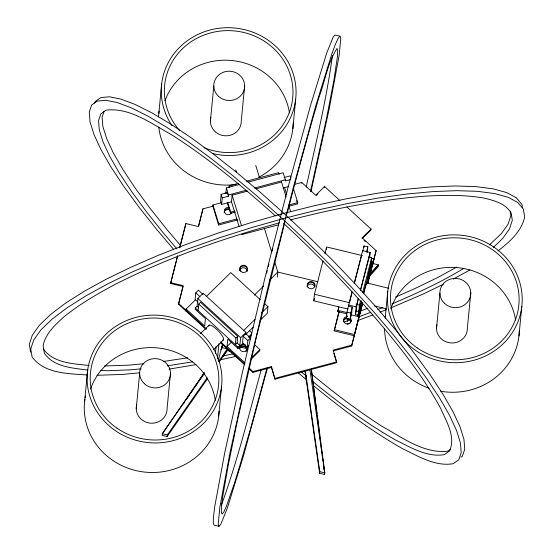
<?xml version="1.0" encoding="UTF-8"?>
<svg xmlns="http://www.w3.org/2000/svg" width="554" height="554" viewBox="0 0 554 554"><rect width="100%" height="100%" fill="white"/><g stroke="black" fill="none" stroke-linecap="round" stroke-linejoin="round"><path stroke-width="0.83" d="M84.665 401.02L87.511 371.443M158.811 113.605L161.664 84.035M136.242 408.769L139.643 373.444M205.832 329.27L178.492 304.222L183.062 286.494L170.57 283.482L177.515 256.024M170.507 373.091L167.107 408.416A15.443 14.626 5.5 0 1 150.002 423.124A15.443 14.626 5.5 0 1 136.679 404.974M212.923 206.192L202.965 208.851L198.387 226.579L185.895 223.567L179.801 247.693M178.492 304.222L183.145 285.67L170.646 282.658M204.35 372.413L162.329 433.713L162.17 435.354L167.169 436.559L167.322 434.918L207.175 377.807M186.012 310.219L186.13 308.987L195.61 299.672M210.388 121.361L213.796 86.036M202.965 208.851L198.727 225.79M203.069 294.472L198.422 290.213L195.756 292.831L195.126 299.402L198.027 302.068M248.794 345.537L247.195 347.109L242.548 342.85L243.178 336.278L245.844 333.66L245.962 332.428L203.193 293.239L197.854 298.474L197.106 306.279L195.327 308.024L195.209 309.257L205.437 318.633L204.724 326.022L186.13 308.987M198.117 310.579L198.748 304.007L200.596 302.2M221.191 202.778L212.958 204.98L212.84 206.213L218.615 225L237.749 219.883M221.614 204.426L222.251 197.854L228.421 196.206L227.341 192.681L221.164 194.336L220.534 200.908L221.614 204.426L231.496 201.788L232.126 195.216L247.77 191.04M218.615 225L218.733 223.768L212.958 204.98M225.852 193.394L226.378 187.931L239.743 184.357M229.086 187.467L229.238 185.825L238.296 183.402M228.421 196.206L228.539 194.973L226.378 187.931M215.423 353.348L216.074 346.596M235.353 212.12L230.561 213.401L230.679 212.168L227.791 202.778M217.438 359.013L218.899 343.826M244.66 85.683L241.26 121.001A15.443 14.626 5.5 0 1 224.155 135.716A15.443 14.626 5.5 0 1 210.825 117.566M220.873 349.809L222.348 347.697L222.68 344.263M218.685 416.165L221.538 386.588A67.436 63.876 5.5 0 0 127.337 320.274A67.436 63.876 5.5 0 0 114.699 430.195A67.436 63.876 5.5 0 0 221.538 386.588M245.02 362.939L227.043 346.472L227.756 339.076L237.985 348.445L243.317 343.21M222.348 347.697L227.348 348.902L227.188 350.543L219.315 361.824M237.791 336.278L235.942 338.085L235.311 344.657L237.16 342.85M237.985 348.445L238.102 347.213L239.875 345.467L240.63 337.663L245.962 332.428M240.54 346.679L240.665 345.447M246.121 351.797L246.239 350.564M247.195 347.109L247.825 340.537L250.491 337.919L245.844 333.66M250.339 339.56L250.491 337.919M252.956 371.554L271.481 366.609L271.398 367.427L252.88 372.378L252.956 371.554L249.141 368.064M254.279 344.429L259.861 349.539L259.743 350.772L251.447 358.923M264.161 303.197L267.942 306.667L267.312 313.239L259.93 320.489M248.095 182.127L283.177 172.751L285.338 179.794L285.22 181.026L290.621 179.586M277.353 277.007L277.824 272.076L274.521 261.329M292.837 128.75L295.684 99.18M362.545 303.287L351.742 345.156L333.217 350.107L336.749 362.669L275.006 379.171L271.481 366.609M289.32 206.102L297.637 203.879L297.761 202.646L293.239 187.944M301.667 183.277L301.743 182.453L294.271 184.447M324.506 187.328L324.582 186.504L339.865 200.506M347.954 309.049L313.799 300.815L314.43 294.243L322.989 261.066M326.389 249.432L326.548 247.79M312.733 380.273L311.327 369.137L324.789 472.887L324.63 474.529L319.637 473.324L319.79 471.683L305.323 371M351.091 314.831L357.752 316.445L361.104 303.44L360.398 310.836L354.179 335.703L334.18 330.883L338.93 311.715M346.922 313.827L337.76 311.618L338.736 307.041M348.508 306.224L352.254 307.131L351.624 313.702L350.1 319.61L346.347 318.709L346.984 312.137L352.081 291.612M350.1 319.61L350.73 313.038L352.254 307.131M333.141 350.931L351.658 345.98L351.742 345.156M371.076 229.1L362.184 237.832L362.108 238.649L370.993 229.924L371.076 229.1L346.873 206.926M357.752 316.445L357.87 315.212L355.37 314.61L356.125 306.805L358.279 298.44M355.37 314.61L356.284 311.064L356.921 304.492L358.417 298.682M362.531 251.862L362.648 250.63L370.148 252.437L369.622 257.901M363.902 247.596L364.054 245.948L367.808 246.855L367.254 252.603M360.488 300.947L359.421 305.095L358.784 311.667L356.284 311.064M370.986 264.39L371.616 257.818L368.285 257.014M373.694 260.061L373.811 258.829L371.312 258.226M362.184 237.832L376.131 250.609L367.849 283.226M385.175 318.245L387.779 291.203M436.51 328.529L439.911 293.204M470.775 292.851L467.375 328.176A15.443 14.626 5.5 0 1 450.27 342.884A15.443 14.626 5.5 0 1 436.947 324.734M518.953 335.925L521.806 306.348A67.436 63.876 5.5 0 0 427.605 240.034A67.436 63.876 5.5 0 0 414.967 349.955A67.436 63.876 5.5 0 0 521.806 306.348M332.435 55.497C326.472 99.845 315.794 143.396 306.21 187.058M310.455 191.58L326.715 117.469L333.93 80.233L337.434 56.702L337.711 50.615L336.991 48.468C327.809 62.54 325.267 80.219 319.457 95.87C307.858 134.788 297.339 174.011 287.124 213.311M311.113 191.075L329.201 108.847L339.152 55.338L340.772 38.475L340.011 36.218L335.018 35.013L333.224 36.952L326.666 53.198L310.378 105.925L288.627 185.154L264.722 278.835L242.313 372.704L224.799 452.466L214.848 505.975L213.519 516.432L213.228 522.837L213.989 525.095L218.982 526.3L220.776 524.361L227.334 508.115L243.621 455.388L267.513 367.967M266.647 273.15L267.263 270.691M268.288 266.585L268.905 264.119M272.18 250.983L272.797 248.524M284.985 221.552L255.65 340.391L237.133 422.058L228.234 465.242L222.833 495.885L221.565 505.816L221.288 511.903L222.009 514.05L223.712 512.208L226.371 506.411L234.356 483.434L239.543 466.648L251.869 423.886L266.938 368.119M179.669 247.7L185.895 223.567M170.57 283.482L177.654 256.017M218.207 360.779L222.5 344.145M324.914 253.6L326.625 246.966L362.454 255.609M313.799 300.815L314.437 298.329M337.76 311.618L338.806 307.56M334.18 330.883L339.117 311.764M354.235 283.246L362.648 250.63M351.991 292.727L349.422 302.678L314.43 294.243M354.345 283.606L361.402 256.232M362.725 251.121L364.054 245.948M346.347 318.709L347.109 315.752M347.226 321.472L347.96 318.64M366.471 252.028L367.808 246.855M360.439 290.074L370.148 252.437M360.557 290.393L369.116 257.215M362.628 292.651L371.616 257.818M357.87 315.212L361.568 300.884M363.479 293.461L371.9 260.844L368.424 275.075L367.711 282.471L373.811 258.829M367.69 283.336L376.131 250.609M351.658 345.98L362.669 303.308M261.079 370.204C248.684 415.431 237.368 461.08 221.371 505.206M94.679 103.099L95.212 101.548L100.759 97.615L109.346 96.777L120.834 99.055L135.024 104.408L151.678 112.753L170.5 123.937L191.178 137.773L213.359 154.026L236.655 172.419L260.671 192.626L284.998 214.315L309.215 237.105L332.919 260.615L355.689 284.437L377.149 308.163L396.92 331.389L414.676 353.715L430.105 374.76L442.944 394.171L452.971 411.608L460.021 426.774L463.968 439.405L464.744 449.294L462.341 456.267L460.956 457.251M104.138 111.153L102.109 117.046L102.85 126.437L106.597 138.445L113.293 152.849L122.822 169.413L135.017 187.848L149.677 207.847L166.539 229.058L180.355 245.284M183.388 403.914L184.35 402.488M187.245 398.201L189.17 395.341M191.102 392.481L192.55 390.341M194.475 387.481L197.369 383.195M198.332 381.768L204.121 373.195M221.482 347.469L222.93 345.329L221.455 347.462M204.142 373.784L162.329 433.713L167.322 434.918M218.491 361.596L227.348 348.902M167.169 436.559L207.508 378.749M222.992 356.014L227.188 350.543L230.519 351.347M369.94 274.646L378.458 264.874L373.458 263.669L372.281 264.923M369.151 276.785L378.299 266.516L378.458 264.874L369.629 274.272M340.011 36.218L338.217 38.157L335.419 44.251L331.666 54.403L315.378 107.13L293.627 186.366L269.722 280.04L247.313 373.908L229.799 453.671L219.848 507.18L218.228 524.042L218.982 526.3M206.136 296.757L230.748 272.589L260.38 299.735M324.582 186.504L315.69 195.23L301.743 182.453M316.202 195.472L317.982 193.727M200.527 333.57L209.114 325.143M254.369 295.109L263.628 286.016M269.798 279.957L277.824 272.076L317.816 281.723M213.512 349.636L223.317 340.011M227.043 346.472L231.78 341.811M243.331 330.835L255.02 319.353M261.793 312.705L267.942 306.667M245.775 334.387L253.157 327.137M248.178 337.324L251.731 333.833M249.245 337.393L251.017 335.648M250.969 358.272L259.861 349.539M493.385 247.43L502.803 238.331L509.548 228.857L512.325 220.312L511.093 212.84C505.324 203.325 493.939 200.5 483.85 198.027C464.481 194.71 444.772 195.063 425.23 196.158C379.58 199.655 334.505 208.498 290.241 219.98M489.404 244.903L501.356 233.636L508.101 224.162L510.885 215.617L510.192 211.462M498.032 250.9C509.389 242.07 521.439 231.669 524.673 217.016L523.371 209.149L517.865 202.542L508.253 197.314L494.694 193.554L477.43 191.324L456.738 190.666L432.993 191.587L406.581 194.066L377.973 198.069L347.642 203.533L316.119 210.347L283.939 218.408L251.654 227.576L219.813 237.687L188.962 248.58L159.635 260.061L132.323 271.931L107.497 283.994L85.586 296.037L66.965 307.858L51.951 319.256L40.795 330.032L33.697 340.004L30.768 348.999L32.07 356.866C44.265 373.839 68.613 373.625 87.497 374.989M450.534 449.273L447.902 451.143C423.852 454.162 401.65 437.002 381.637 426.13C357.205 410.306 333.91 392.765 311.625 374.047M463.788 268.378C441.026 282.221 416.767 293.405 392.267 303.779M456.572 267.153L437.992 277.367L414.406 288.828L395.542 297.027M453.234 279.112L469.854 269.971M443.29 284.278L423.124 294.077L391.055 307.809M360.599 311.009L367.766 308.204M370.799 312.283L358.784 316.86M377.966 309.478L382.738 307.608M372.821 314.949L358.362 320.295M379.954 312.151L386.297 309.672M344.131 322.033L350.647 319.734M346.998 324.305L350.246 323.162M279.486 222.819C223.331 238.248 168.063 257.658 116.008 283.946C97.566 293.689 79.43 304.208 63.239 317.442C54.721 325.309 45.435 333.792 43.115 345.696L44.355 353.168C53.807 367.219 72.782 368.008 88.003 370.1M246.53 181.2L278.634 172.626L279.133 174.247M284.14 177.509L290.317 175.853L290.961 177.966M224.903 193.381L226.572 192.937M228.539 194.973L246.08 190.285M254.438 188.055L285.338 179.794M255.996 188.838L281.515 182.017M283.108 187.993L288.447 186.566M230.679 212.168L234.854 211.053M218.733 223.768L236.842 218.927M288.703 205.07L297.761 202.646M241.599 234.667L278.641 224.765M275.089 378.347L336.825 361.852M222.943 355.987L233.753 353.646M220.243 359.788L236.004 356.381M187.82 357.773L163.201 361.492M192.653 361.859L167.197 365.827M196.005 364.601L169.053 369.116M143.825 363.743L128.77 365.155L104.498 365.972M141.09 368.832L130.218 369.85L107.656 370.73L100.821 370.508M139.49 372.821L122.455 374.428L96.978 375.287M89.118 365.481C73.357 363.701 53.613 363.209 43.434 349.103M366.914 282.99L388.576 288.212M374.532 305.967L386.2 308.779M356.084 304.291L359.421 305.095M348.625 304.998L356.125 306.805M358.729 310.434L360.398 310.836M346.984 312.137L350.73 313.038M337.878 310.385L347.039 312.594M334.304 329.651L354.297 334.471M240.394 347.026L247.132 348.653M319.79 471.683L324.789 472.887L309.949 369.643M301.549 372.053L306.113 375.889M312.636 381.374L315.24 383.569C340.855 404.205 367.274 424.045 395.971 440.25C410.971 447.424 427.009 457.562 444.343 454.633L449.613 450.894C455.99 436.566 446.268 421.428 440.707 408.464C430.236 389.081 417.564 371.035 404.323 353.466C368.036 306.639 327.047 263.607 283.62 223.38M297.872 372.51L306.958 380.155M313.453 385.619C341.513 408.672 370.681 430.61 402.322 448.56C418.118 456.108 434.994 466.78 453.241 463.698L458.788 459.758L461.191 452.784L460.409 442.895L456.461 430.264L449.412 415.098L439.384 397.661L426.545 378.257L411.123 357.205L393.368 334.879L373.59 311.653L352.136 287.928L329.36 264.106L305.663 240.595L281.439 217.805L257.118 196.116L233.096 175.909L209.8 157.523L187.626 141.27L166.948 127.434L148.119 116.243L131.471 107.905L117.282 102.545L105.786 100.267L97.199 101.105L91.659 105.045L89.256 112.019L90.032 121.908L93.979 134.539L101.029 149.705L111.056 167.142L123.895 186.553L139.324 207.598L157.08 229.924L173.554 249.279M275.352 215.887C242.964 186.636 209.045 158.901 172.363 135.176C152.35 124.311 130.148 107.151 106.098 110.17L100.835 113.909L98.55 120.537L99.291 129.934L103.044 141.935L109.74 156.339L119.269 172.903L131.464 191.345L146.118 211.337L162.987 232.548L176.795 248.774M364.006 240.394L365.273 241.558M249.175 330.371L251.696 332.67M195.756 292.831L199.821 296.556M243.178 336.278L247.825 340.537M197.854 298.474L240.63 337.663M200.527 302.262L237.721 336.34L237.091 342.912L239.875 345.467M198.748 304.007L235.942 338.085M197.106 306.279L198.782 307.816M195.327 308.024L238.102 347.213M178.568 303.398L206.545 329.034M220.534 341.846L244.889 364.158M220.457 342.67L244.612 364.802M249.065 368.881L252.88 372.378M296.632 200.61L297.637 203.879M284.59 187.598L286.757 194.648M281.377 181.567L286.127 197.009M288.869 205.956L290.621 211.642M333.861 353.279L336.749 362.669M255.74 165.404L259.535 177.765M264.362 228.248L271.73 252.229M235.727 169.856L236.489 172.329M229.238 185.825L229.744 187.446M231.988 194.766L241.482 225.658M231.357 201.337L239.099 226.538M227.292 202.785L230.561 213.401M221.164 194.336L222.251 197.854M271.398 367.427L275.006 379.171M305.476 373.479L304.998 370.931L319.637 473.324M305.801 375.176L306.12 376.872M324.63 474.529L324.415 472.818M522.45 207.598L521.93 204.447L516.425 197.847L506.813 192.619L493.254 188.859L475.983 186.629L455.298 185.971L431.545 186.885L405.14 189.371L376.526 193.374L346.202 198.831L314.679 205.652L282.498 213.712L250.214 222.881L218.373 232.992L187.522 243.885L158.188 255.359L130.876 267.236L106.056 279.292L84.146 291.342L65.524 303.163L50.504 314.554L39.355 325.33L32.25 335.302L29.327 344.297L30.629 352.164M312.948 381.99L316.95 413.693M317.165 415.403L319.762 435.97M319.983 437.688L320.302 440.257M320.524 441.967L320.738 443.685M321.064 446.254L321.389 448.823M321.604 450.541L321.929 453.11M322.144 454.82L322.47 457.396M322.684 459.107L322.899 460.817M323.224 463.393L323.55 465.962M323.765 467.673L324.09 470.249M307.311 286.951A3.864 3.656 5.5 0 1 307.158 286.009M307.269 285.061A3.864 3.656 5.5 0 1 311.93 282.415A3.864 3.656 5.5 0 1 314.762 286.868M239.584 348.334A3.864 3.656 5.5 0 1 247.188 349.193M239.868 348.265A3.864 3.656 5.5 0 1 247.112 350.017M239.827 270.677A3.864 3.656 5.5 0 1 243.441 266.031A3.864 3.656 5.5 0 1 247.278 270.594M343.369 321.521A3.864 3.656 5.5 0 1 346.146 317.954M349.899 318.855A3.864 3.656 5.5 0 1 351.091 321.431M343.404 321.389A3.864 3.656 5.5 0 1 347.067 318.64M348.064 318.751A3.864 3.656 5.5 0 1 350.855 321.306M224.245 212.224A3.864 3.656 5.5 0 1 229.848 209.938M224.218 212.348A3.864 3.656 5.5 0 1 228.989 208.761M186.4 311.189A15.443 0.734 -76.4 0 1 186.144 310.621M390.812 308.786A64.347 60.954 5.5 0 1 457.424 267.644A64.347 60.954 5.5 0 1 515.58 320.122M519.32 330.918A67.436 63.876 5.5 0 1 440.679 391.249M429.059 388.236A67.436 63.876 5.5 0 1 384.552 329.124M385.404 317.47A67.436 63.876 5.5 0 1 385.709 315.822M307.11 286.702A3.864 3.656 5.5 0 1 314.561 286.619M239.619 270.428A3.864 3.656 5.5 0 1 247.229 271.287M363.77 293.537A10.297 0.485 -76.4 0 1 366.79 284.008M362.143 302.789A10.297 0.485 -76.4 0 1 361.97 302.408M350.647 318.377A3.864 3.656 5.5 0 1 348.75 323.668A3.864 3.656 5.5 0 1 343.563 320.918A3.864 3.656 5.5 0 1 347.261 316.583M208.823 326.223A10.297 2.583 45.5 0 1 217.999 330.655A10.297 2.583 45.5 0 1 222.521 340.094M247.153 347.019A3.864 3.656 5.5 0 1 243.538 351.665A3.864 3.656 5.5 0 1 239.702 347.102A3.864 3.656 5.5 0 1 245.304 344.817M165.009 100.724A64.347 60.954 5.5 0 1 231.801 60.518A64.347 60.954 5.5 0 1 289.465 112.954M293.225 122.912A67.436 63.876 5.5 0 1 258.76 177.266M236.122 184.44A67.436 63.876 5.5 0 1 158.763 126.97M158.52 116.936A67.436 63.876 5.5 0 1 159.15 111.125M179.482 130.412A64.347 60.954 5.5 0 1 207.487 33.822A64.347 60.954 5.5 0 1 292.962 94A64.347 60.954 5.5 0 1 204.024 147.689M172.003 125.661A67.436 63.876 5.5 0 1 208.643 30.387A67.436 63.876 5.5 0 1 296.044 90.274A67.436 63.876 5.5 0 1 212.694 153.541M231.579 212.861A3.864 3.656 5.5 0 1 226.641 214.405A3.864 3.656 5.5 0 1 224.536 209.862A3.864 3.656 5.5 0 1 229.107 207.528M90.544 389.019A64.347 60.954 5.5 0 1 157.156 347.884A64.347 60.954 5.5 0 1 215.312 400.362M219.052 411.158A67.436 63.876 5.5 0 1 146.138 472.23A67.436 63.876 5.5 0 1 84.88 399.365M85.136 397.71A67.436 63.876 5.5 0 1 85.441 396.062M308.426 287.761A3.864 3.656 5.5 0 0 314.845 286.044A3.864 3.656 5.5 0 0 310.011 281.619A3.864 3.656 5.5 0 0 308.426 287.761M240.942 271.488A3.864 3.656 5.5 0 0 247.361 269.77A3.864 3.656 5.5 0 0 242.527 265.345A3.864 3.656 5.5 0 0 240.942 271.488M417.197 347.891A64.347 60.954 5.5 0 0 518.786 305.538A64.347 60.954 5.5 0 0 428.394 242.908A64.347 60.954 5.5 0 0 417.197 347.891M444.675 303.502A15.443 14.626 5.5 0 0 470.339 296.646A15.443 14.626 5.5 0 0 451.018 278.939A15.443 14.626 5.5 0 0 444.675 303.502M218.56 96.334A15.443 14.626 5.5 0 0 244.224 89.471A15.443 14.626 5.5 0 0 224.896 71.764A15.443 14.626 5.5 0 0 218.56 96.334M116.929 428.131A64.347 60.954 5.5 0 0 218.518 385.778A64.347 60.954 5.5 0 0 128.126 323.148A64.347 60.954 5.5 0 0 116.929 428.131M144.407 383.742A15.443 14.626 5.5 0 0 170.071 376.886A15.443 14.626 5.5 0 0 150.75 359.179A15.443 14.626 5.5 0 0 144.407 383.742"/></g></svg>
